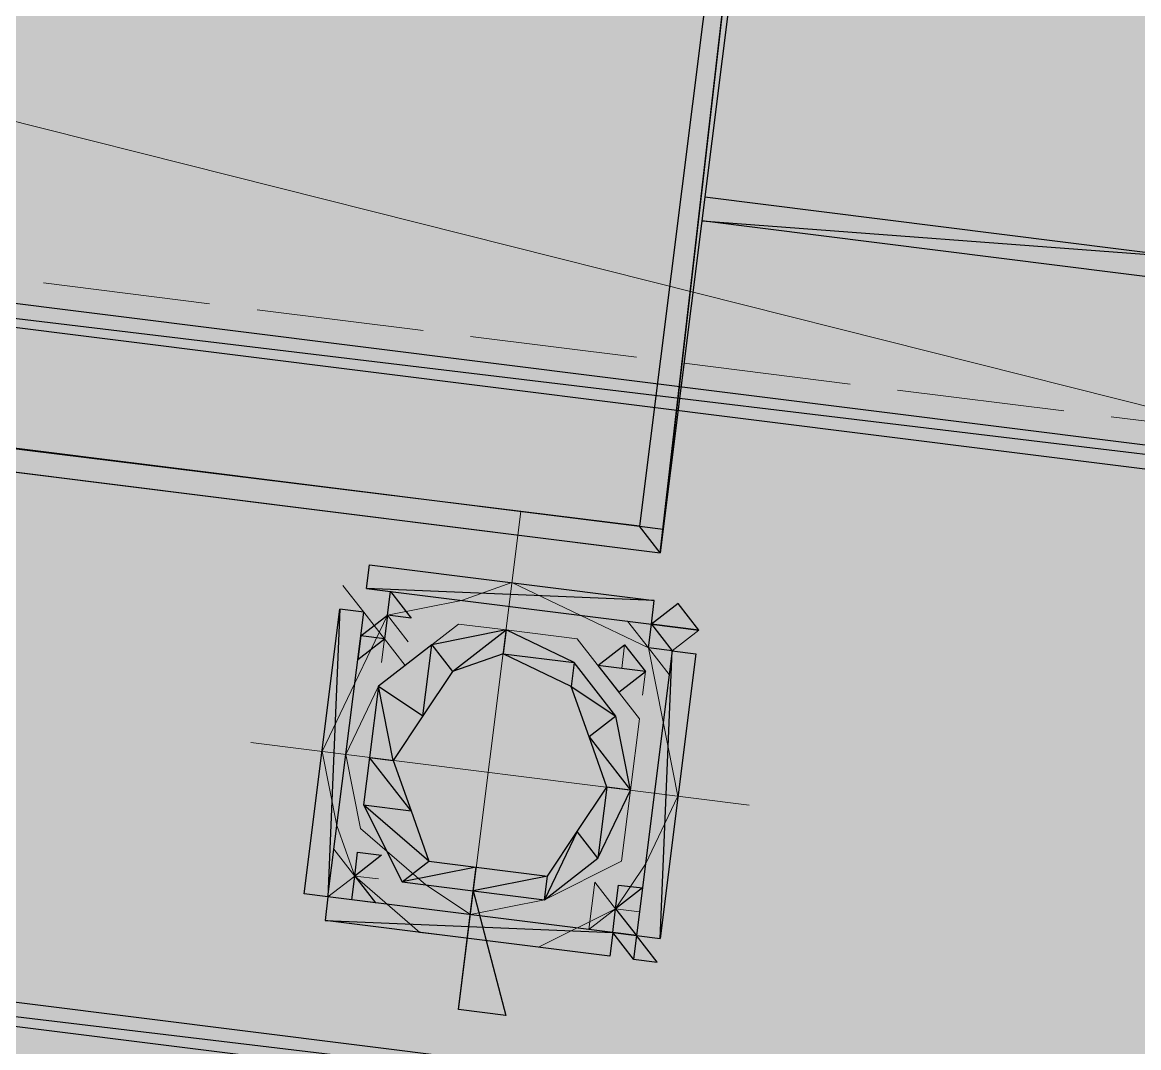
# Model space of a CAD drawing. Header units: metres. Extents: x -4 to 509425, y 7549 to 4732445.
# Drawn here: x 475993.0441 to 475993.4394, y 4719726.6849 to 4719727.0481 of the extents above; entities that cross this region are included whole.
import ezdxf

# ---------------------------------------------------------------- set-up
doc = ezdxf.new("R2010")
doc.units = ezdxf.units.M
doc.header["$LTSCALE"] = 0.01
doc.header["$MEASUREMENT"] = 0
doc.layers.get('0').update_dxf_attribs({"lineweight": 0})
doc.layers.add('_SUBESTACIÓN', color=1, linetype='Continuous')
doc.layers.add('SUBESTACION LA VID', color=253, linetype='Continuous')

# ---------------------------------------------------------------- blocks, each defined once
blk = doc.blocks.new('A$Cfff6051d')
at = {"layer": 'SUBESTACION LA VID', "transparency": 33554687}
h = blk.add_hatch(color=256, dxfattribs=at)
h.dxf.hatch_style = 2
edge = h.paths.add_edge_path()
edge.add_spline(control_points=[(475993.36373, 4719727.67603), (475993.36373, 4719727.67603), (475993.27103, 4719726.86854), (475993.27103, 4719726.86854), (475993.27103, 4719726.86854), (475993.26263, 4719726.86959), (475993.26263, 4719726.86959), (475993.26263, 4719726.86959), (475993.36373, 4719727.67603), (475993.36373, 4719727.67603)], knot_values=[0, 0, 0, 0, 1, 1, 1, 2, 2, 2, 3, 3, 3, 3], degree=3, periodic=0)
edge = h.paths.add_edge_path()
edge.add_spline(control_points=[(475993.27103, 4719726.86854), (475993.27103, 4719726.86854), (475993.26263, 4719726.86959), (475993.26263, 4719726.86959), (475993.26263, 4719726.86959), (475993.26998, 4719726.86014), (475993.26998, 4719726.86014), (475993.26998, 4719726.86014), (475993.27103, 4719726.86854), (475993.27103, 4719726.86854)], knot_values=[0, 0, 0, 0, 1, 1, 1, 2, 2, 2, 3, 3, 3, 3], degree=3, periodic=0)
h = blk.add_hatch(color=256, dxfattribs=at)
h.dxf.hatch_style = 2
h.paths.add_polyline_path([(475993.36373, 4719727.67603), (475993.37213, 4719727.67497), (475993.26998, 4719726.86014)])
h = blk.add_hatch(color=256, dxfattribs=at)
h.dxf.hatch_style = 2
edge = h.paths.add_edge_path()
edge.add_spline(control_points=[(475988.17203, 4719727.5078), (475988.17203, 4719727.5078), (475988.18043, 4719727.50674), (475988.18043, 4719727.50674), (475988.18043, 4719727.50674), (475988.17098, 4719727.4994), (475988.17098, 4719727.4994), (475988.17098, 4719727.4994), (475988.17203, 4719727.5078), (475988.17203, 4719727.5078)], knot_values=[0, 0, 0, 0, 1, 1, 1, 2, 2, 2, 3, 3, 3, 3], degree=3, periodic=0)
edge = h.paths.add_edge_path()
edge.add_spline(control_points=[(475988.18043, 4719727.50674), (475988.18043, 4719727.50674), (475988.17098, 4719727.4994), (475988.17098, 4719727.4994), (475988.17098, 4719727.4994), (475993.26263, 4719726.86959), (475993.26263, 4719726.86959), (475993.26263, 4719726.86959), (475988.18043, 4719727.50674), (475988.18043, 4719727.50674)], knot_values=[0, 0, 0, 0, 1, 1, 1, 2, 2, 2, 3, 3, 3, 3], degree=3, periodic=0)
edge = h.paths.add_edge_path()
edge.add_spline(control_points=[(475988.17098, 4719727.4994), (475988.17098, 4719727.4994), (475993.26263, 4719726.86959), (475993.26263, 4719726.86959), (475993.26263, 4719726.86959), (475993.26998, 4719726.86014), (475993.26998, 4719726.86014), (475993.26998, 4719726.86014), (475988.17098, 4719727.4994), (475988.17098, 4719727.4994)], knot_values=[0, 0, 0, 0, 1, 1, 1, 2, 2, 2, 3, 3, 3, 3], degree=3, periodic=0)
h = blk.add_hatch(color=256, dxfattribs=at)
h.dxf.hatch_style = 2
edge = h.paths.add_edge_path()
edge.add_spline(control_points=[(475992.38586, 4719727.02217), (475992.38586, 4719727.02217), (475992.39426, 4719727.02112), (475992.39426, 4719727.02112), (475992.39426, 4719727.02112), (475992.42483, 4719727.33299), (475992.42483, 4719727.33299), (475992.42483, 4719727.33299), (475992.38586, 4719727.02217), (475992.38586, 4719727.02217)], knot_values=[0, 0, 0, 0, 1, 1, 1, 2, 2, 2, 3, 3, 3, 3], degree=3, periodic=0)
edge = h.paths.add_edge_path()
edge.add_spline(control_points=[(475992.39426, 4719727.02112), (475992.39426, 4719727.02112), (475992.42483, 4719727.33299), (475992.42483, 4719727.33299), (475992.42483, 4719727.33299), (475992.43112, 4719727.31513), (475992.43112, 4719727.31513), (475992.43112, 4719727.31513), (475992.39426, 4719727.02112), (475992.39426, 4719727.02112)], knot_values=[0, 0, 0, 0, 1, 1, 1, 2, 2, 2, 3, 3, 3, 3], degree=3, periodic=0)
edge = h.paths.add_edge_path()
edge.add_spline(control_points=[(475992.42483, 4719727.33299), (475992.42483, 4719727.33299), (475992.43112, 4719727.31513), (475992.43112, 4719727.31513), (475992.43112, 4719727.31513), (475994.1133, 4719727.1213), (475994.1133, 4719727.1213), (475994.1133, 4719727.1213), (475992.42483, 4719727.33299), (475992.42483, 4719727.33299)], knot_values=[0, 0, 0, 0, 1, 1, 1, 2, 2, 2, 3, 3, 3, 3], degree=3, periodic=0)
edge = h.paths.add_edge_path()
edge.add_spline(control_points=[(475992.43112, 4719727.31513), (475992.43112, 4719727.31513), (475994.1133, 4719727.1213), (475994.1133, 4719727.1213), (475994.1133, 4719727.1213), (475994.10279, 4719727.10556), (475994.10279, 4719727.10556), (475994.10279, 4719727.10556), (475992.43112, 4719727.31513), (475992.43112, 4719727.31513)], knot_values=[0, 0, 0, 0, 1, 1, 1, 2, 2, 2, 3, 3, 3, 3], degree=3, periodic=0)
edge = h.paths.add_edge_path()
edge.add_spline(control_points=[(475994.1133, 4719727.1213), (475994.1133, 4719727.1213), (475994.10279, 4719727.10556), (475994.10279, 4719727.10556), (475994.10279, 4719727.10556), (475994.07433, 4719726.81049), (475994.07433, 4719726.81049), (475994.07433, 4719726.81049), (475994.1133, 4719727.1213), (475994.1133, 4719727.1213)], knot_values=[0, 0, 0, 0, 1, 1, 1, 2, 2, 2, 3, 3, 3, 3], degree=3, periodic=0)
edge = h.paths.add_edge_path()
edge.add_spline(control_points=[(475994.10279, 4719727.10556), (475994.10279, 4719727.10556), (475994.07433, 4719726.81049), (475994.07433, 4719726.81049), (475994.07433, 4719726.81049), (475994.06698, 4719726.81994), (475994.06698, 4719726.81994), (475994.06698, 4719726.81994), (475994.10279, 4719727.10556), (475994.10279, 4719727.10556)], knot_values=[0, 0, 0, 0, 1, 1, 1, 2, 2, 2, 3, 3, 3, 3], degree=3, periodic=0)
edge = h.paths.add_edge_path()
edge.add_spline(control_points=[(475994.07433, 4719726.81049), (475994.07433, 4719726.81049), (475994.06698, 4719726.81994), (475994.06698, 4719726.81994), (475994.06698, 4719726.81994), (475992.39426, 4719727.02112), (475992.39426, 4719727.02112), (475992.39426, 4719727.02112), (475994.07433, 4719726.81049), (475994.07433, 4719726.81049)], knot_values=[0, 0, 0, 0, 1, 1, 1, 2, 2, 2, 3, 3, 3, 3], degree=3, periodic=0)
edge = h.paths.add_edge_path()
edge.add_spline(control_points=[(475994.06698, 4719726.81994), (475994.06698, 4719726.81994), (475992.39426, 4719727.02112), (475992.39426, 4719727.02112), (475992.39426, 4719727.02112), (475992.39531, 4719727.02952), (475992.39531, 4719727.02952), (475992.39531, 4719727.02952), (475994.06698, 4719726.81994), (475994.06698, 4719726.81994)], knot_values=[0, 0, 0, 0, 1, 1, 1, 2, 2, 2, 3, 3, 3, 3], degree=3, periodic=0)
h = blk.add_hatch(color=256, dxfattribs=at)
h.dxf.hatch_style = 2
edge = h.paths.add_edge_path()
edge.add_spline(control_points=[(475993.28577, 4719726.98615), (475993.28577, 4719726.98615), (475993.45378, 4719726.96508), (475993.45378, 4719726.96508), (475993.45378, 4719726.96508), (475993.28472, 4719726.97775), (475993.28472, 4719726.97775), (475993.28472, 4719726.97775), (475993.28577, 4719726.98615), (475993.28577, 4719726.98615)], knot_values=[0, 0, 0, 0, 1, 1, 1, 2, 2, 2, 3, 3, 3, 3], degree=3, periodic=0)
edge = h.paths.add_edge_path()
edge.add_spline(control_points=[(475993.45378, 4719726.96508), (475993.45378, 4719726.96508), (475993.28472, 4719726.97775), (475993.28472, 4719726.97775), (475993.28472, 4719726.97775), (475993.45273, 4719726.95668), (475993.45273, 4719726.95668), (475993.45273, 4719726.95668), (475993.45378, 4719726.96508), (475993.45378, 4719726.96508)], knot_values=[0, 0, 0, 0, 1, 1, 1, 2, 2, 2, 3, 3, 3, 3], degree=3, periodic=0)
h = blk.add_hatch(color=256, dxfattribs=at)
h.dxf.hatch_style = 2
h.paths.add_polyline_path([(475993.17336, 4719726.83812), (475993.17441, 4719726.84652), (475993.18176, 4719726.83707)])
h = blk.add_hatch(color=256, dxfattribs=at)
h.dxf.hatch_style = 2
h.paths.add_polyline_path([(475993.26576, 4719726.82654), (475993.26682, 4719726.83494), (475993.27416, 4719726.82549)])
h = blk.add_hatch(color=256, dxfattribs=at)
h.dxf.hatch_style = 2
edge = h.paths.add_edge_path()
edge.add_spline(control_points=[(475993.88606, 4719725.98939), (475993.88606, 4719725.98939), (475993.88712, 4719725.99779), (475993.88712, 4719725.99779), (475993.88712, 4719725.99779), (475992.3572, 4719726.18106), (475992.3572, 4719726.18106), (475992.3572, 4719726.18106), (475993.88606, 4719725.98939), (475993.88606, 4719725.98939)], knot_values=[0, 0, 0, 0, 1, 1, 1, 2, 2, 2, 3, 3, 3, 3], degree=3, periodic=0)
edge = h.paths.add_edge_path()
edge.add_spline(control_points=[(475993.88712, 4719725.99779), (475993.88712, 4719725.99779), (475992.3572, 4719726.18106), (475992.3572, 4719726.18106), (475992.3572, 4719726.18106), (475992.36666, 4719726.18841), (475992.36666, 4719726.18841), (475992.36666, 4719726.18841), (475993.88712, 4719725.99779), (475993.88712, 4719725.99779)], knot_values=[0, 0, 0, 0, 1, 1, 1, 2, 2, 2, 3, 3, 3, 3], degree=3, periodic=0)
edge = h.paths.add_edge_path()
edge.add_spline(control_points=[(475992.3572, 4719726.18106), (475992.3572, 4719726.18106), (475992.36666, 4719726.18841), (475992.36666, 4719726.18841), (475992.36666, 4719726.18841), (475992.43198, 4719726.77749), (475992.43198, 4719726.77749), (475992.43198, 4719726.77749), (475992.3572, 4719726.18106), (475992.3572, 4719726.18106)], knot_values=[0, 0, 0, 0, 1, 1, 1, 2, 2, 2, 3, 3, 3, 3], degree=3, periodic=0)
edge = h.paths.add_edge_path()
edge.add_spline(control_points=[(475992.36666, 4719726.18841), (475992.36666, 4719726.18841), (475992.43198, 4719726.77749), (475992.43198, 4719726.77749), (475992.43198, 4719726.77749), (475992.43932, 4719726.76803), (475992.43932, 4719726.76803), (475992.43932, 4719726.76803), (475992.36666, 4719726.18841), (475992.36666, 4719726.18841)], knot_values=[0, 0, 0, 0, 1, 1, 1, 2, 2, 2, 3, 3, 3, 3], degree=3, periodic=0)
edge = h.paths.add_edge_path()
edge.add_spline(control_points=[(475992.43198, 4719726.77749), (475992.43198, 4719726.77749), (475992.43932, 4719726.76803), (475992.43932, 4719726.76803), (475992.43932, 4719726.76803), (475993.96924, 4719726.58476), (475993.96924, 4719726.58476), (475993.96924, 4719726.58476), (475992.43198, 4719726.77749), (475992.43198, 4719726.77749)], knot_values=[0, 0, 0, 0, 1, 1, 1, 2, 2, 2, 3, 3, 3, 3], degree=3, periodic=0)
edge = h.paths.add_edge_path()
edge.add_spline(control_points=[(475992.43932, 4719726.76803), (475992.43932, 4719726.76803), (475993.96924, 4719726.58476), (475993.96924, 4719726.58476), (475993.96924, 4719726.58476), (475993.95978, 4719726.57742), (475993.95978, 4719726.57742), (475993.95978, 4719726.57742), (475992.43932, 4719726.76803), (475992.43932, 4719726.76803)], knot_values=[0, 0, 0, 0, 1, 1, 1, 2, 2, 2, 3, 3, 3, 3], degree=3, periodic=0)
edge = h.paths.add_edge_path()
edge.add_spline(control_points=[(475993.96924, 4719726.58476), (475993.96924, 4719726.58476), (475993.95978, 4719726.57742), (475993.95978, 4719726.57742), (475993.95978, 4719726.57742), (475993.89552, 4719725.99674), (475993.89552, 4719725.99674), (475993.89552, 4719725.99674), (475993.96924, 4719726.58476), (475993.96924, 4719726.58476)], knot_values=[0, 0, 0, 0, 1, 1, 1, 2, 2, 2, 3, 3, 3, 3], degree=3, periodic=0)
edge = h.paths.add_edge_path()
edge.add_spline(control_points=[(475993.95978, 4719726.57742), (475993.95978, 4719726.57742), (475993.89552, 4719725.99674), (475993.89552, 4719725.99674), (475993.89552, 4719725.99674), (475993.88712, 4719725.99779), (475993.88712, 4719725.99779), (475993.88712, 4719725.99779), (475993.95978, 4719726.57742), (475993.95978, 4719726.57742)], knot_values=[0, 0, 0, 0, 1, 1, 1, 2, 2, 2, 3, 3, 3, 3], degree=3, periodic=0)
h = blk.add_hatch(color=256, dxfattribs=at)
h.dxf.hatch_style = 2
h.paths.add_polyline_path([(475993.16178, 4719726.74572), (475993.16283, 4719726.75412), (475993.17123, 4719726.75307)])
h = blk.add_hatch(color=256, dxfattribs=at)
h.dxf.hatch_style = 2
h.paths.add_polyline_path([(475993.16178, 4719726.74572), (475993.16913, 4719726.73627), (475993.16072, 4719726.73732)])
h = blk.add_hatch(color=256, dxfattribs=at)
h.dxf.hatch_style = 2
h.paths.add_polyline_path([(475993.25418, 4719726.73413), (475993.25523, 4719726.74253), (475993.26363, 4719726.74148)])
h = blk.add_hatch(color=256, dxfattribs=at)
h.dxf.hatch_style = 2
h.paths.add_polyline_path([(475993.20378, 4719726.74045), (475993.21531, 4719726.69634), (475993.19851, 4719726.69845)])
h = blk.add_hatch(color=256, dxfattribs=at)
h.dxf.hatch_style = 2
h.paths.add_polyline_path([(475993.25418, 4719726.73413), (475993.26153, 4719726.72468), (475993.25313, 4719726.72573)])
h = blk.add_hatch(color=256, dxfattribs=at)
h.dxf.hatch_style = 2
edge = h.paths.add_edge_path()
edge.add_spline(control_points=[(475993.84933, 4719726.03666), (475993.84933, 4719726.03666), (475993.85038, 4719726.04506), (475993.85038, 4719726.04506), (475993.85038, 4719726.04506), (475992.40447, 4719726.2178), (475992.40447, 4719726.2178), (475992.40447, 4719726.2178), (475993.84933, 4719726.03666), (475993.84933, 4719726.03666)], knot_values=[0, 0, 0, 0, 1, 1, 1, 2, 2, 2, 3, 3, 3, 3], degree=3, periodic=0)
edge = h.paths.add_edge_path()
edge.add_spline(control_points=[(475993.85038, 4719726.04506), (475993.85038, 4719726.04506), (475992.40447, 4719726.2178), (475992.40447, 4719726.2178), (475992.40447, 4719726.2178), (475992.41392, 4719726.22515), (475992.41392, 4719726.22515), (475992.41392, 4719726.22515), (475993.85038, 4719726.04506), (475993.85038, 4719726.04506)], knot_values=[0, 0, 0, 0, 1, 1, 1, 2, 2, 2, 3, 3, 3, 3], degree=3, periodic=0)
edge = h.paths.add_edge_path()
edge.add_spline(control_points=[(475992.40447, 4719726.2178), (475992.40447, 4719726.2178), (475992.41392, 4719726.22515), (475992.41392, 4719726.22515), (475992.41392, 4719726.22515), (475992.46871, 4719726.73022), (475992.46871, 4719726.73022), (475992.46871, 4719726.73022), (475992.40447, 4719726.2178), (475992.40447, 4719726.2178)], knot_values=[0, 0, 0, 0, 1, 1, 1, 2, 2, 2, 3, 3, 3, 3], degree=3, periodic=0)
edge = h.paths.add_edge_path()
edge.add_spline(control_points=[(475992.41392, 4719726.22515), (475992.41392, 4719726.22515), (475992.46871, 4719726.73022), (475992.46871, 4719726.73022), (475992.46871, 4719726.73022), (475992.47606, 4719726.72077), (475992.47606, 4719726.72077), (475992.47606, 4719726.72077), (475992.41392, 4719726.22515), (475992.41392, 4719726.22515)], knot_values=[0, 0, 0, 0, 1, 1, 1, 2, 2, 2, 3, 3, 3, 3], degree=3, periodic=0)
edge = h.paths.add_edge_path()
edge.add_spline(control_points=[(475992.46871, 4719726.73022), (475992.46871, 4719726.73022), (475992.47606, 4719726.72077), (475992.47606, 4719726.72077), (475992.47606, 4719726.72077), (475993.92197, 4719726.54803), (475993.92197, 4719726.54803), (475993.92197, 4719726.54803), (475992.46871, 4719726.73022), (475992.46871, 4719726.73022)], knot_values=[0, 0, 0, 0, 1, 1, 1, 2, 2, 2, 3, 3, 3, 3], degree=3, periodic=0)
edge = h.paths.add_edge_path()
edge.add_spline(control_points=[(475992.47606, 4719726.72077), (475992.47606, 4719726.72077), (475993.92197, 4719726.54803), (475993.92197, 4719726.54803), (475993.92197, 4719726.54803), (475993.91252, 4719726.54068), (475993.91252, 4719726.54068), (475993.91252, 4719726.54068), (475992.47606, 4719726.72077), (475992.47606, 4719726.72077)], knot_values=[0, 0, 0, 0, 1, 1, 1, 2, 2, 2, 3, 3, 3, 3], degree=3, periodic=0)
edge = h.paths.add_edge_path()
edge.add_spline(control_points=[(475993.92197, 4719726.54803), (475993.92197, 4719726.54803), (475993.91252, 4719726.54068), (475993.91252, 4719726.54068), (475993.91252, 4719726.54068), (475993.85878, 4719726.044), (475993.85878, 4719726.044), (475993.85878, 4719726.044), (475993.92197, 4719726.54803), (475993.92197, 4719726.54803)], knot_values=[0, 0, 0, 0, 1, 1, 1, 2, 2, 2, 3, 3, 3, 3], degree=3, periodic=0)
edge = h.paths.add_edge_path()
edge.add_spline(control_points=[(475993.91252, 4719726.54068), (475993.91252, 4719726.54068), (475993.85878, 4719726.044), (475993.85878, 4719726.044), (475993.85878, 4719726.044), (475993.85038, 4719726.04506), (475993.85038, 4719726.04506), (475993.85038, 4719726.04506), (475993.91252, 4719726.54068), (475993.91252, 4719726.54068)], knot_values=[0, 0, 0, 0, 1, 1, 1, 2, 2, 2, 3, 3, 3, 3], degree=3, periodic=0)
at = {"layer": 'SUBESTACION LA VID', "lineweight": 0}
for p, q in [((475993.1104, 4719726.94841), (475993.05159, 4719726.95578)), ((475993.186, 4719726.93893), (475993.1272, 4719726.9463)), ((475993.2616, 4719726.92945), (475993.2028, 4719726.93682)), ((475993.33721, 4719726.91997), (475993.2784, 4719726.92734)), ((475993.41281, 4719726.91049), (475993.35401, 4719726.91786)), ((475993.48841, 4719726.90101), (475993.42961, 4719726.90839)), ((475993.19851, 4719726.69845), (475993.22063, 4719726.87486)), ((475993.16601, 4719726.84758), (475993.16707, 4719726.85598)), ((475993.15761, 4719726.84863), (475993.16496, 4719726.83918)), ((475993.17441, 4719726.84652), (475993.17336, 4719726.83812)), ((475993.16496, 4719726.83918), (475993.17231, 4719726.82972)), ((475993.25842, 4719726.83599), (475993.26576, 4719726.82654)), ((475993.27416, 4719726.82549), (475993.28362, 4719726.83283)), ((475993.25736, 4719726.82759), (475993.25631, 4719726.81919)), ((475993.12504, 4719726.79299), (475993.30145, 4719726.77087)), ((475993.26993, 4719726.72363), (475993.26153, 4719726.72468))]:
    blk.add_line(p, q, dxfattribs=at)
at = {"layer": 'SUBESTACION LA VID', "lineweight": 15}
blk.add_lwpolyline([(475996.79002, 4719727.23794), (475987.55805, 4719728.39535), (475996.64784, 4719726.1039)], dxfattribs=at)
at = {"layer": 'SUBESTACION LA VID'}
for points in [[(475993.36373, 4719727.67603), (475993.37213, 4719727.67497), (475993.26998, 4719726.86014)], [(475993.17336, 4719726.83812), (475993.17441, 4719726.84652), (475993.18176, 4719726.83707)], [(475993.26576, 4719726.82654), (475993.26682, 4719726.83494), (475993.27416, 4719726.82549)], [(475993.16178, 4719726.74572), (475993.16283, 4719726.75412), (475993.17123, 4719726.75307)], [(475993.16178, 4719726.74572), (475993.16913, 4719726.73627), (475993.16072, 4719726.73732)], [(475993.25418, 4719726.73413), (475993.25523, 4719726.74253), (475993.26363, 4719726.74148)], [(475993.20378, 4719726.74045), (475993.21531, 4719726.69634), (475993.19851, 4719726.69845)], [(475993.25418, 4719726.73413), (475993.26153, 4719726.72468), (475993.25313, 4719726.72573)]]:
    blk.add_lwpolyline(points, close=True, dxfattribs=at)
at = {"layer": 'SUBESTACION LA VID', "lineweight": 0}
for points in [[(475993.36373, 4719727.67603), (475993.37213, 4719727.67497), (475993.26998, 4719726.86014)], [(475993.17336, 4719726.83812), (475993.17441, 4719726.84652), (475993.18176, 4719726.83707)], [(475993.26576, 4719726.82654), (475993.26682, 4719726.83494), (475993.27416, 4719726.82549)], [(475993.16178, 4719726.74572), (475993.16283, 4719726.75412), (475993.17123, 4719726.75307)], [(475993.16178, 4719726.74572), (475993.16913, 4719726.73627), (475993.16072, 4719726.73732)], [(475993.25418, 4719726.73413), (475993.25523, 4719726.74253), (475993.26363, 4719726.74148)], [(475993.20378, 4719726.74045), (475993.21531, 4719726.69634), (475993.19851, 4719726.69845)], [(475993.25418, 4719726.73413), (475993.26153, 4719726.72468), (475993.25313, 4719726.72573)]]:
    blk.add_lwpolyline(points, close=True, dxfattribs=at)
for points in [[(475993.15024, 4719726.78983), (475993.15548, 4719726.76357), (475993.16178, 4719726.74572), (475993.18487, 4719726.72576), (475993.20167, 4719726.72365), (475993.22687, 4719726.72049), (475993.25418, 4719726.73413), (475993.26469, 4719726.74988), (475993.27625, 4719726.77403), (475993.271, 4719726.80028), (475993.26576, 4719726.82654), (475993.24162, 4719726.8381), (475993.21747, 4719726.84966), (475993.19962, 4719726.84336), (475993.17336, 4719726.83812), (475993.1618, 4719726.81397), (475993.15024, 4719726.78983)], [(475993.18071, 4719726.82867), (475993.17336, 4719726.83812), (475993.18176, 4719726.83707)], [(475993.15864, 4719726.78877), (475993.16388, 4719726.76252), (475993.18698, 4719726.74256), (475993.20273, 4719726.73205), (475993.22898, 4719726.73729), (475993.25629, 4719726.75093), (475993.25945, 4719726.77614), (475993.2626, 4719726.80134), (475993.24056, 4719726.8297), (475993.21536, 4719726.83286), (475993.19856, 4719726.83496), (475993.1702, 4719726.81292), (475993.15864, 4719726.78877)], [(475993.17125, 4719726.82132), (475993.17231, 4719726.82972), (475993.17966, 4719726.82027)], [(475993.27311, 4719726.81709), (475993.26576, 4719726.82654), (475993.27416, 4719726.82549)], [(475993.25526, 4719726.81079), (475993.26471, 4719726.81814), (475993.26366, 4719726.80974)], [(475993.16283, 4719726.75412), (475993.16178, 4719726.74572), (475993.15443, 4719726.75517)], [(475993.15232, 4719726.73837), (475993.16178, 4719726.74572), (475993.16072, 4719726.73732)], [(475993.17018, 4719726.74467), (475993.16178, 4719726.74572), (475993.17018, 4719726.74467)], [(475993.25418, 4719726.73413), (475993.24683, 4719726.74359), (475993.24578, 4719726.73519)], [(475993.14392, 4719726.73943), (475993.15232, 4719726.73837), (475993.15127, 4719726.72997)], [(475993.24578, 4719726.73519), (475993.24473, 4719726.72679), (475993.25418, 4719726.73413)], [(475993.26258, 4719726.73308), (475993.25418, 4719726.73413), (475993.26258, 4719726.73308)]]:
    blk.add_lwpolyline(points, dxfattribs=at)
at = {"layer": 'SUBESTACION LA VID'}
for points in [[(475993.36373, 4719727.67603), (475993.36373, 4719727.67603), (475993.27103, 4719726.86854), (475993.27103, 4719726.86854), (475993.27103, 4719726.86854), (475993.26263, 4719726.86959), (475993.26263, 4719726.86959), (475993.26263, 4719726.86959), (475993.36373, 4719727.67603), (475993.36373, 4719727.67603)], [(475988.18043, 4719727.50674), (475988.18043, 4719727.50674), (475988.17098, 4719727.4994), (475988.17098, 4719727.4994), (475988.17098, 4719727.4994), (475993.26263, 4719726.86959), (475993.26263, 4719726.86959), (475993.26263, 4719726.86959), (475988.18043, 4719727.50674), (475988.18043, 4719727.50674)], [(475988.17098, 4719727.4994), (475988.17098, 4719727.4994), (475993.26263, 4719726.86959), (475993.26263, 4719726.86959), (475993.26263, 4719726.86959), (475993.26998, 4719726.86014), (475993.26998, 4719726.86014), (475993.26998, 4719726.86014), (475988.17098, 4719727.4994), (475988.17098, 4719727.4994)], [(475994.06698, 4719726.81994), (475994.06698, 4719726.81994), (475992.39426, 4719727.02112), (475992.39426, 4719727.02112), (475992.39426, 4719727.02112), (475992.39531, 4719727.02952), (475992.39531, 4719727.02952), (475992.39531, 4719727.02952), (475994.06698, 4719726.81994), (475994.06698, 4719726.81994)], [(475994.07433, 4719726.81049), (475994.07433, 4719726.81049), (475994.06698, 4719726.81994), (475994.06698, 4719726.81994), (475994.06698, 4719726.81994), (475992.39426, 4719727.02112), (475992.39426, 4719727.02112), (475992.39426, 4719727.02112), (475994.07433, 4719726.81049), (475994.07433, 4719726.81049)], [(475993.28577, 4719726.98615), (475993.28577, 4719726.98615), (475993.45378, 4719726.96508), (475993.45378, 4719726.96508), (475993.45378, 4719726.96508), (475993.28472, 4719726.97775), (475993.28472, 4719726.97775), (475993.28472, 4719726.97775), (475993.28577, 4719726.98615), (475993.28577, 4719726.98615)], [(475993.45378, 4719726.96508), (475993.45378, 4719726.96508), (475993.28472, 4719726.97775), (475993.28472, 4719726.97775), (475993.28472, 4719726.97775), (475993.45273, 4719726.95668), (475993.45273, 4719726.95668), (475993.45273, 4719726.95668), (475993.45378, 4719726.96508), (475993.45378, 4719726.96508)], [(475993.27103, 4719726.86854), (475993.27103, 4719726.86854), (475993.26263, 4719726.86959), (475993.26263, 4719726.86959), (475993.26263, 4719726.86959), (475993.26998, 4719726.86014), (475993.26998, 4719726.86014), (475993.26998, 4719726.86014), (475993.27103, 4719726.86854), (475993.27103, 4719726.86854)], [(475993.16707, 4719726.85598), (475993.16707, 4719726.85598), (475993.16601, 4719726.84758), (475993.16601, 4719726.84758), (475993.16601, 4719726.84758), (475993.26787, 4719726.84334), (475993.26787, 4719726.84334), (475993.26787, 4719726.84334), (475993.16707, 4719726.85598), (475993.16707, 4719726.85598)], [(475993.16601, 4719726.84758), (475993.16601, 4719726.84758), (475993.26787, 4719726.84334), (475993.26787, 4719726.84334), (475993.26787, 4719726.84334), (475993.26682, 4719726.83494), (475993.26682, 4719726.83494), (475993.26682, 4719726.83494), (475993.16601, 4719726.84758), (475993.16601, 4719726.84758)], [(475993.28362, 4719726.83283), (475993.28362, 4719726.83283), (475993.26682, 4719726.83494), (475993.26682, 4719726.83494), (475993.26682, 4719726.83494), (475993.27627, 4719726.84229), (475993.27627, 4719726.84229), (475993.27627, 4719726.84229), (475993.28362, 4719726.83283), (475993.28362, 4719726.83283)], [(475993.14392, 4719726.73943), (475993.14392, 4719726.73943), (475993.15232, 4719726.73837), (475993.15232, 4719726.73837), (475993.15232, 4719726.73837), (475993.15656, 4719726.84023), (475993.15656, 4719726.84023), (475993.15656, 4719726.84023), (475993.14392, 4719726.73943), (475993.14392, 4719726.73943)], [(475993.15232, 4719726.73837), (475993.15232, 4719726.73837), (475993.15656, 4719726.84023), (475993.15656, 4719726.84023), (475993.15656, 4719726.84023), (475993.16496, 4719726.83918), (475993.16496, 4719726.83918), (475993.16496, 4719726.83918), (475993.15232, 4719726.73837), (475993.15232, 4719726.73837)], [(475993.17336, 4719726.83812), (475993.17336, 4719726.83812), (475993.16391, 4719726.83078), (475993.16391, 4719726.83078), (475993.16391, 4719726.83078), (475993.17231, 4719726.82972), (475993.17231, 4719726.82972), (475993.17231, 4719726.82972), (475993.17336, 4719726.83812), (475993.17336, 4719726.83812)], [(475993.21536, 4719726.83286), (475993.21536, 4719726.83286), (475993.19646, 4719726.81816), (475993.19646, 4719726.81816), (475993.19646, 4719726.81816), (475993.18911, 4719726.82762), (475993.18911, 4719726.82762), (475993.18911, 4719726.82762), (475993.21536, 4719726.83286), (475993.21536, 4719726.83286)], [(475993.21431, 4719726.82446), (475993.21431, 4719726.82446), (475993.21536, 4719726.83286), (475993.21536, 4719726.83286), (475993.21536, 4719726.83286), (475993.19646, 4719726.81816), (475993.19646, 4719726.81816), (475993.19646, 4719726.81816), (475993.21431, 4719726.82446), (475993.21431, 4719726.82446)], [(475993.23951, 4719726.8213), (475993.23951, 4719726.8213), (475993.21431, 4719726.82446), (475993.21431, 4719726.82446), (475993.21431, 4719726.82446), (475993.21536, 4719726.83286), (475993.21536, 4719726.83286), (475993.21536, 4719726.83286), (475993.23951, 4719726.8213), (475993.23951, 4719726.8213)], [(475993.27522, 4719726.83389), (475993.27522, 4719726.83389), (475993.28362, 4719726.83283), (475993.28362, 4719726.83283), (475993.28362, 4719726.83283), (475993.26682, 4719726.83494), (475993.26682, 4719726.83494), (475993.26682, 4719726.83494), (475993.27522, 4719726.83389), (475993.27522, 4719726.83389)], [(475993.16391, 4719726.83078), (475993.16391, 4719726.83078), (475993.17231, 4719726.82972), (475993.17231, 4719726.82972), (475993.17231, 4719726.82972), (475993.16285, 4719726.82237), (475993.16285, 4719726.82237), (475993.16285, 4719726.82237), (475993.16391, 4719726.83078), (475993.16391, 4719726.83078)], [(475993.18911, 4719726.82762), (475993.18911, 4719726.82762), (475993.18595, 4719726.80241), (475993.18595, 4719726.80241), (475993.18595, 4719726.80241), (475993.1702, 4719726.81292), (475993.1702, 4719726.81292), (475993.1702, 4719726.81292), (475993.18911, 4719726.82762), (475993.18911, 4719726.82762)], [(475993.19646, 4719726.81816), (475993.19646, 4719726.81816), (475993.18911, 4719726.82762), (475993.18911, 4719726.82762), (475993.18911, 4719726.82762), (475993.18595, 4719726.80241), (475993.18595, 4719726.80241), (475993.18595, 4719726.80241), (475993.19646, 4719726.81816), (475993.19646, 4719726.81816)], [(475993.25736, 4719726.82759), (475993.25736, 4719726.82759), (475993.24791, 4719726.82025), (475993.24791, 4719726.82025), (475993.24791, 4719726.82025), (475993.26471, 4719726.81814), (475993.26471, 4719726.81814), (475993.26471, 4719726.81814), (475993.25736, 4719726.82759), (475993.25736, 4719726.82759)], [(475993.27416, 4719726.82549), (475993.27416, 4719726.82549), (475993.26993, 4719726.72363), (475993.26993, 4719726.72363), (475993.26993, 4719726.72363), (475993.26153, 4719726.72468), (475993.26153, 4719726.72468), (475993.26153, 4719726.72468), (475993.27416, 4719726.82549), (475993.27416, 4719726.82549)], [(475993.28256, 4719726.82443), (475993.28256, 4719726.82443), (475993.27416, 4719726.82549), (475993.27416, 4719726.82549), (475993.27416, 4719726.82549), (475993.26993, 4719726.72363), (475993.26993, 4719726.72363), (475993.26993, 4719726.72363), (475993.28256, 4719726.82443), (475993.28256, 4719726.82443)], [(475993.23846, 4719726.8129), (475993.23846, 4719726.8129), (475993.23951, 4719726.8213), (475993.23951, 4719726.8213), (475993.23951, 4719726.8213), (475993.21431, 4719726.82446), (475993.21431, 4719726.82446), (475993.21431, 4719726.82446), (475993.23846, 4719726.8129), (475993.23846, 4719726.8129)], [(475993.2542, 4719726.80239), (475993.2542, 4719726.80239), (475993.23846, 4719726.8129), (475993.23846, 4719726.8129), (475993.23846, 4719726.8129), (475993.23951, 4719726.8213), (475993.23951, 4719726.8213), (475993.23951, 4719726.8213), (475993.2542, 4719726.80239), (475993.2542, 4719726.80239)], [(475993.24791, 4719726.82025), (475993.24791, 4719726.82025), (475993.26471, 4719726.81814), (475993.26471, 4719726.81814), (475993.26471, 4719726.81814), (475993.25526, 4719726.81079), (475993.25526, 4719726.81079), (475993.25526, 4719726.81079), (475993.24791, 4719726.82025), (475993.24791, 4719726.82025)], [(475993.1702, 4719726.81292), (475993.1702, 4719726.81292), (475993.17545, 4719726.78667), (475993.17545, 4719726.78667), (475993.17545, 4719726.78667), (475993.16704, 4719726.78772), (475993.16704, 4719726.78772), (475993.16704, 4719726.78772), (475993.1702, 4719726.81292), (475993.1702, 4719726.81292)], [(475993.18595, 4719726.80241), (475993.18595, 4719726.80241), (475993.1702, 4719726.81292), (475993.1702, 4719726.81292), (475993.1702, 4719726.81292), (475993.17545, 4719726.78667), (475993.17545, 4719726.78667), (475993.17545, 4719726.78667), (475993.18595, 4719726.80241), (475993.18595, 4719726.80241)], [(475993.24475, 4719726.79504), (475993.24475, 4719726.79504), (475993.2542, 4719726.80239), (475993.2542, 4719726.80239), (475993.2542, 4719726.80239), (475993.23846, 4719726.8129), (475993.23846, 4719726.8129), (475993.23846, 4719726.8129), (475993.24475, 4719726.79504), (475993.24475, 4719726.79504)], [(475993.25945, 4719726.77614), (475993.25945, 4719726.77614), (475993.24475, 4719726.79504), (475993.24475, 4719726.79504), (475993.24475, 4719726.79504), (475993.2542, 4719726.80239), (475993.2542, 4719726.80239), (475993.2542, 4719726.80239), (475993.25945, 4719726.77614), (475993.25945, 4719726.77614)], [(475993.25105, 4719726.77719), (475993.25105, 4719726.77719), (475993.25945, 4719726.77614), (475993.25945, 4719726.77614), (475993.25945, 4719726.77614), (475993.24475, 4719726.79504), (475993.24475, 4719726.79504), (475993.24475, 4719726.79504), (475993.25105, 4719726.77719), (475993.25105, 4719726.77719)], [(475993.16704, 4719726.78772), (475993.16704, 4719726.78772), (475993.18174, 4719726.76881), (475993.18174, 4719726.76881), (475993.18174, 4719726.76881), (475993.16493, 4719726.77092), (475993.16493, 4719726.77092), (475993.16493, 4719726.77092), (475993.16704, 4719726.78772), (475993.16704, 4719726.78772)], [(475993.17545, 4719726.78667), (475993.17545, 4719726.78667), (475993.16704, 4719726.78772), (475993.16704, 4719726.78772), (475993.16704, 4719726.78772), (475993.18174, 4719726.76881), (475993.18174, 4719726.76881), (475993.18174, 4719726.76881), (475993.17545, 4719726.78667), (475993.17545, 4719726.78667)], [(475992.43198, 4719726.77749), (475992.43198, 4719726.77749), (475992.43932, 4719726.76803), (475992.43932, 4719726.76803), (475992.43932, 4719726.76803), (475993.96924, 4719726.58476), (475993.96924, 4719726.58476), (475993.96924, 4719726.58476), (475992.43198, 4719726.77749), (475992.43198, 4719726.77749)], [(475993.24054, 4719726.76144), (475993.24054, 4719726.76144), (475993.24789, 4719726.75199), (475993.24789, 4719726.75199), (475993.24789, 4719726.75199), (475993.25105, 4719726.77719), (475993.25105, 4719726.77719), (475993.25105, 4719726.77719), (475993.24054, 4719726.76144), (475993.24054, 4719726.76144)], [(475993.24789, 4719726.75199), (475993.24789, 4719726.75199), (475993.25105, 4719726.77719), (475993.25105, 4719726.77719), (475993.25105, 4719726.77719), (475993.25945, 4719726.77614), (475993.25945, 4719726.77614), (475993.25945, 4719726.77614), (475993.24789, 4719726.75199), (475993.24789, 4719726.75199)], [(475993.18174, 4719726.76881), (475993.18174, 4719726.76881), (475993.16493, 4719726.77092), (475993.16493, 4719726.77092), (475993.16493, 4719726.77092), (475993.18803, 4719726.75096), (475993.18803, 4719726.75096), (475993.18803, 4719726.75096), (475993.18174, 4719726.76881), (475993.18174, 4719726.76881)], [(475993.16493, 4719726.77092), (475993.16493, 4719726.77092), (475993.18803, 4719726.75096), (475993.18803, 4719726.75096), (475993.18803, 4719726.75096), (475993.17858, 4719726.74361), (475993.17858, 4719726.74361), (475993.17858, 4719726.74361), (475993.16493, 4719726.77092), (475993.16493, 4719726.77092)], [(475992.43932, 4719726.76803), (475992.43932, 4719726.76803), (475993.96924, 4719726.58476), (475993.96924, 4719726.58476), (475993.96924, 4719726.58476), (475993.95978, 4719726.57742), (475993.95978, 4719726.57742), (475993.95978, 4719726.57742), (475992.43932, 4719726.76803), (475992.43932, 4719726.76803)], [(475993.23003, 4719726.74569), (475993.23003, 4719726.74569), (475993.22898, 4719726.73729), (475993.22898, 4719726.73729), (475993.22898, 4719726.73729), (475993.24054, 4719726.76144), (475993.24054, 4719726.76144), (475993.24054, 4719726.76144), (475993.23003, 4719726.74569), (475993.23003, 4719726.74569)], [(475993.22898, 4719726.73729), (475993.22898, 4719726.73729), (475993.24054, 4719726.76144), (475993.24054, 4719726.76144), (475993.24054, 4719726.76144), (475993.24789, 4719726.75199), (475993.24789, 4719726.75199), (475993.24789, 4719726.75199), (475993.22898, 4719726.73729), (475993.22898, 4719726.73729)], [(475993.18803, 4719726.75096), (475993.18803, 4719726.75096), (475993.17858, 4719726.74361), (475993.17858, 4719726.74361), (475993.17858, 4719726.74361), (475993.20483, 4719726.74885), (475993.20483, 4719726.74885), (475993.20483, 4719726.74885), (475993.18803, 4719726.75096), (475993.18803, 4719726.75096)], [(475993.17858, 4719726.74361), (475993.17858, 4719726.74361), (475993.20483, 4719726.74885), (475993.20483, 4719726.74885), (475993.20483, 4719726.74885), (475993.20378, 4719726.74045), (475993.20378, 4719726.74045), (475993.20378, 4719726.74045), (475993.17858, 4719726.74361), (475993.17858, 4719726.74361)], [(475993.20483, 4719726.74885), (475993.20483, 4719726.74885), (475993.20378, 4719726.74045), (475993.20378, 4719726.74045), (475993.20378, 4719726.74045), (475993.23003, 4719726.74569), (475993.23003, 4719726.74569), (475993.23003, 4719726.74569), (475993.20483, 4719726.74885), (475993.20483, 4719726.74885)], [(475993.20378, 4719726.74045), (475993.20378, 4719726.74045), (475993.23003, 4719726.74569), (475993.23003, 4719726.74569), (475993.23003, 4719726.74569), (475993.22898, 4719726.73729), (475993.22898, 4719726.73729), (475993.22898, 4719726.73729), (475993.20378, 4719726.74045), (475993.20378, 4719726.74045)], [(475993.25313, 4719726.72573), (475993.25313, 4719726.72573), (475993.15127, 4719726.72997), (475993.15127, 4719726.72997), (475993.15127, 4719726.72997), (475993.15232, 4719726.73837), (475993.15232, 4719726.73837), (475993.15232, 4719726.73837), (475993.25313, 4719726.72573), (475993.25313, 4719726.72573)], [(475992.46871, 4719726.73022), (475992.46871, 4719726.73022), (475992.47606, 4719726.72077), (475992.47606, 4719726.72077), (475992.47606, 4719726.72077), (475993.92197, 4719726.54803), (475993.92197, 4719726.54803), (475993.92197, 4719726.54803), (475992.46871, 4719726.73022), (475992.46871, 4719726.73022)], [(475993.25207, 4719726.71733), (475993.25207, 4719726.71733), (475993.25313, 4719726.72573), (475993.25313, 4719726.72573), (475993.25313, 4719726.72573), (475993.15127, 4719726.72997), (475993.15127, 4719726.72997), (475993.15127, 4719726.72997), (475993.25207, 4719726.71733), (475993.25207, 4719726.71733)], [(475993.25313, 4719726.72573), (475993.25313, 4719726.72573), (475993.26047, 4719726.71628), (475993.26047, 4719726.71628), (475993.26047, 4719726.71628), (475993.26153, 4719726.72468), (475993.26153, 4719726.72468), (475993.26153, 4719726.72468), (475993.25313, 4719726.72573), (475993.25313, 4719726.72573)], [(475993.26047, 4719726.71628), (475993.26047, 4719726.71628), (475993.26153, 4719726.72468), (475993.26153, 4719726.72468), (475993.26153, 4719726.72468), (475993.26887, 4719726.71523), (475993.26887, 4719726.71523), (475993.26887, 4719726.71523), (475993.26047, 4719726.71628), (475993.26047, 4719726.71628)], [(475992.47606, 4719726.72077), (475992.47606, 4719726.72077), (475993.92197, 4719726.54803), (475993.92197, 4719726.54803), (475993.92197, 4719726.54803), (475993.91252, 4719726.54068), (475993.91252, 4719726.54068), (475993.91252, 4719726.54068), (475992.47606, 4719726.72077), (475992.47606, 4719726.72077)]]:
    blk.add_open_spline(points, degree=3, knots=[0, 0, 0, 0, 1, 1, 1, 2, 2, 2, 3, 3, 3, 3], dxfattribs=at)
at = {"layer": 'SUBESTACION LA VID', "lineweight": 0}
for points in [[(475993.36373, 4719727.67603), (475993.36373, 4719727.67603), (475993.27103, 4719726.86854), (475993.27103, 4719726.86854), (475993.27103, 4719726.86854), (475993.26263, 4719726.86959), (475993.26263, 4719726.86959), (475993.26263, 4719726.86959), (475993.36373, 4719727.67603), (475993.36373, 4719727.67603)], [(475988.18043, 4719727.50674), (475988.18043, 4719727.50674), (475988.17098, 4719727.4994), (475988.17098, 4719727.4994), (475988.17098, 4719727.4994), (475993.26263, 4719726.86959), (475993.26263, 4719726.86959), (475993.26263, 4719726.86959), (475988.18043, 4719727.50674), (475988.18043, 4719727.50674)], [(475988.17098, 4719727.4994), (475988.17098, 4719727.4994), (475993.26263, 4719726.86959), (475993.26263, 4719726.86959), (475993.26263, 4719726.86959), (475993.26998, 4719726.86014), (475993.26998, 4719726.86014), (475993.26998, 4719726.86014), (475988.17098, 4719727.4994), (475988.17098, 4719727.4994)], [(475994.06698, 4719726.81994), (475994.06698, 4719726.81994), (475992.39426, 4719727.02112), (475992.39426, 4719727.02112), (475992.39426, 4719727.02112), (475992.39531, 4719727.02952), (475992.39531, 4719727.02952), (475992.39531, 4719727.02952), (475994.06698, 4719726.81994), (475994.06698, 4719726.81994)], [(475994.07433, 4719726.81049), (475994.07433, 4719726.81049), (475994.06698, 4719726.81994), (475994.06698, 4719726.81994), (475994.06698, 4719726.81994), (475992.39426, 4719727.02112), (475992.39426, 4719727.02112), (475992.39426, 4719727.02112), (475994.07433, 4719726.81049), (475994.07433, 4719726.81049)], [(475993.28577, 4719726.98615), (475993.28577, 4719726.98615), (475993.45378, 4719726.96508), (475993.45378, 4719726.96508), (475993.45378, 4719726.96508), (475993.28472, 4719726.97775), (475993.28472, 4719726.97775), (475993.28472, 4719726.97775), (475993.28577, 4719726.98615), (475993.28577, 4719726.98615)], [(475993.45378, 4719726.96508), (475993.45378, 4719726.96508), (475993.28472, 4719726.97775), (475993.28472, 4719726.97775), (475993.28472, 4719726.97775), (475993.45273, 4719726.95668), (475993.45273, 4719726.95668), (475993.45273, 4719726.95668), (475993.45378, 4719726.96508), (475993.45378, 4719726.96508)], [(475993.27103, 4719726.86854), (475993.27103, 4719726.86854), (475993.26263, 4719726.86959), (475993.26263, 4719726.86959), (475993.26263, 4719726.86959), (475993.26998, 4719726.86014), (475993.26998, 4719726.86014), (475993.26998, 4719726.86014), (475993.27103, 4719726.86854), (475993.27103, 4719726.86854)], [(475993.16707, 4719726.85598), (475993.16707, 4719726.85598), (475993.16601, 4719726.84758), (475993.16601, 4719726.84758), (475993.16601, 4719726.84758), (475993.26787, 4719726.84334), (475993.26787, 4719726.84334), (475993.26787, 4719726.84334), (475993.16707, 4719726.85598), (475993.16707, 4719726.85598)], [(475993.16601, 4719726.84758), (475993.16601, 4719726.84758), (475993.26787, 4719726.84334), (475993.26787, 4719726.84334), (475993.26787, 4719726.84334), (475993.26682, 4719726.83494), (475993.26682, 4719726.83494), (475993.26682, 4719726.83494), (475993.16601, 4719726.84758), (475993.16601, 4719726.84758)], [(475993.28362, 4719726.83283), (475993.28362, 4719726.83283), (475993.26682, 4719726.83494), (475993.26682, 4719726.83494), (475993.26682, 4719726.83494), (475993.27627, 4719726.84229), (475993.27627, 4719726.84229), (475993.27627, 4719726.84229), (475993.28362, 4719726.83283), (475993.28362, 4719726.83283)], [(475993.14392, 4719726.73943), (475993.14392, 4719726.73943), (475993.15232, 4719726.73837), (475993.15232, 4719726.73837), (475993.15232, 4719726.73837), (475993.15656, 4719726.84023), (475993.15656, 4719726.84023), (475993.15656, 4719726.84023), (475993.14392, 4719726.73943), (475993.14392, 4719726.73943)], [(475993.15232, 4719726.73837), (475993.15232, 4719726.73837), (475993.15656, 4719726.84023), (475993.15656, 4719726.84023), (475993.15656, 4719726.84023), (475993.16496, 4719726.83918), (475993.16496, 4719726.83918), (475993.16496, 4719726.83918), (475993.15232, 4719726.73837), (475993.15232, 4719726.73837)], [(475993.17336, 4719726.83812), (475993.17336, 4719726.83812), (475993.16391, 4719726.83078), (475993.16391, 4719726.83078), (475993.16391, 4719726.83078), (475993.17231, 4719726.82972), (475993.17231, 4719726.82972), (475993.17231, 4719726.82972), (475993.17336, 4719726.83812), (475993.17336, 4719726.83812)], [(475993.21536, 4719726.83286), (475993.21536, 4719726.83286), (475993.19646, 4719726.81816), (475993.19646, 4719726.81816), (475993.19646, 4719726.81816), (475993.18911, 4719726.82762), (475993.18911, 4719726.82762), (475993.18911, 4719726.82762), (475993.21536, 4719726.83286), (475993.21536, 4719726.83286)], [(475993.21431, 4719726.82446), (475993.21431, 4719726.82446), (475993.21536, 4719726.83286), (475993.21536, 4719726.83286), (475993.21536, 4719726.83286), (475993.19646, 4719726.81816), (475993.19646, 4719726.81816), (475993.19646, 4719726.81816), (475993.21431, 4719726.82446), (475993.21431, 4719726.82446)], [(475993.23951, 4719726.8213), (475993.23951, 4719726.8213), (475993.21431, 4719726.82446), (475993.21431, 4719726.82446), (475993.21431, 4719726.82446), (475993.21536, 4719726.83286), (475993.21536, 4719726.83286), (475993.21536, 4719726.83286), (475993.23951, 4719726.8213), (475993.23951, 4719726.8213)], [(475993.27522, 4719726.83389), (475993.27522, 4719726.83389), (475993.28362, 4719726.83283), (475993.28362, 4719726.83283), (475993.28362, 4719726.83283), (475993.26682, 4719726.83494), (475993.26682, 4719726.83494), (475993.26682, 4719726.83494), (475993.27522, 4719726.83389), (475993.27522, 4719726.83389)], [(475993.16391, 4719726.83078), (475993.16391, 4719726.83078), (475993.17231, 4719726.82972), (475993.17231, 4719726.82972), (475993.17231, 4719726.82972), (475993.16285, 4719726.82237), (475993.16285, 4719726.82237), (475993.16285, 4719726.82237), (475993.16391, 4719726.83078), (475993.16391, 4719726.83078)], [(475993.18911, 4719726.82762), (475993.18911, 4719726.82762), (475993.18595, 4719726.80241), (475993.18595, 4719726.80241), (475993.18595, 4719726.80241), (475993.1702, 4719726.81292), (475993.1702, 4719726.81292), (475993.1702, 4719726.81292), (475993.18911, 4719726.82762), (475993.18911, 4719726.82762)], [(475993.19646, 4719726.81816), (475993.19646, 4719726.81816), (475993.18911, 4719726.82762), (475993.18911, 4719726.82762), (475993.18911, 4719726.82762), (475993.18595, 4719726.80241), (475993.18595, 4719726.80241), (475993.18595, 4719726.80241), (475993.19646, 4719726.81816), (475993.19646, 4719726.81816)], [(475993.25736, 4719726.82759), (475993.25736, 4719726.82759), (475993.24791, 4719726.82025), (475993.24791, 4719726.82025), (475993.24791, 4719726.82025), (475993.26471, 4719726.81814), (475993.26471, 4719726.81814), (475993.26471, 4719726.81814), (475993.25736, 4719726.82759), (475993.25736, 4719726.82759)], [(475993.27416, 4719726.82549), (475993.27416, 4719726.82549), (475993.26993, 4719726.72363), (475993.26993, 4719726.72363), (475993.26993, 4719726.72363), (475993.26153, 4719726.72468), (475993.26153, 4719726.72468), (475993.26153, 4719726.72468), (475993.27416, 4719726.82549), (475993.27416, 4719726.82549)], [(475993.28256, 4719726.82443), (475993.28256, 4719726.82443), (475993.27416, 4719726.82549), (475993.27416, 4719726.82549), (475993.27416, 4719726.82549), (475993.26993, 4719726.72363), (475993.26993, 4719726.72363), (475993.26993, 4719726.72363), (475993.28256, 4719726.82443), (475993.28256, 4719726.82443)], [(475993.23846, 4719726.8129), (475993.23846, 4719726.8129), (475993.23951, 4719726.8213), (475993.23951, 4719726.8213), (475993.23951, 4719726.8213), (475993.21431, 4719726.82446), (475993.21431, 4719726.82446), (475993.21431, 4719726.82446), (475993.23846, 4719726.8129), (475993.23846, 4719726.8129)], [(475993.2542, 4719726.80239), (475993.2542, 4719726.80239), (475993.23846, 4719726.8129), (475993.23846, 4719726.8129), (475993.23846, 4719726.8129), (475993.23951, 4719726.8213), (475993.23951, 4719726.8213), (475993.23951, 4719726.8213), (475993.2542, 4719726.80239), (475993.2542, 4719726.80239)], [(475993.24791, 4719726.82025), (475993.24791, 4719726.82025), (475993.26471, 4719726.81814), (475993.26471, 4719726.81814), (475993.26471, 4719726.81814), (475993.25526, 4719726.81079), (475993.25526, 4719726.81079), (475993.25526, 4719726.81079), (475993.24791, 4719726.82025), (475993.24791, 4719726.82025)], [(475993.1702, 4719726.81292), (475993.1702, 4719726.81292), (475993.17545, 4719726.78667), (475993.17545, 4719726.78667), (475993.17545, 4719726.78667), (475993.16704, 4719726.78772), (475993.16704, 4719726.78772), (475993.16704, 4719726.78772), (475993.1702, 4719726.81292), (475993.1702, 4719726.81292)], [(475993.18595, 4719726.80241), (475993.18595, 4719726.80241), (475993.1702, 4719726.81292), (475993.1702, 4719726.81292), (475993.1702, 4719726.81292), (475993.17545, 4719726.78667), (475993.17545, 4719726.78667), (475993.17545, 4719726.78667), (475993.18595, 4719726.80241), (475993.18595, 4719726.80241)], [(475993.24475, 4719726.79504), (475993.24475, 4719726.79504), (475993.2542, 4719726.80239), (475993.2542, 4719726.80239), (475993.2542, 4719726.80239), (475993.23846, 4719726.8129), (475993.23846, 4719726.8129), (475993.23846, 4719726.8129), (475993.24475, 4719726.79504), (475993.24475, 4719726.79504)], [(475993.25945, 4719726.77614), (475993.25945, 4719726.77614), (475993.24475, 4719726.79504), (475993.24475, 4719726.79504), (475993.24475, 4719726.79504), (475993.2542, 4719726.80239), (475993.2542, 4719726.80239), (475993.2542, 4719726.80239), (475993.25945, 4719726.77614), (475993.25945, 4719726.77614)], [(475993.25105, 4719726.77719), (475993.25105, 4719726.77719), (475993.25945, 4719726.77614), (475993.25945, 4719726.77614), (475993.25945, 4719726.77614), (475993.24475, 4719726.79504), (475993.24475, 4719726.79504), (475993.24475, 4719726.79504), (475993.25105, 4719726.77719), (475993.25105, 4719726.77719)], [(475993.16704, 4719726.78772), (475993.16704, 4719726.78772), (475993.18174, 4719726.76881), (475993.18174, 4719726.76881), (475993.18174, 4719726.76881), (475993.16493, 4719726.77092), (475993.16493, 4719726.77092), (475993.16493, 4719726.77092), (475993.16704, 4719726.78772), (475993.16704, 4719726.78772)], [(475993.17545, 4719726.78667), (475993.17545, 4719726.78667), (475993.16704, 4719726.78772), (475993.16704, 4719726.78772), (475993.16704, 4719726.78772), (475993.18174, 4719726.76881), (475993.18174, 4719726.76881), (475993.18174, 4719726.76881), (475993.17545, 4719726.78667), (475993.17545, 4719726.78667)], [(475992.43198, 4719726.77749), (475992.43198, 4719726.77749), (475992.43932, 4719726.76803), (475992.43932, 4719726.76803), (475992.43932, 4719726.76803), (475993.96924, 4719726.58476), (475993.96924, 4719726.58476), (475993.96924, 4719726.58476), (475992.43198, 4719726.77749), (475992.43198, 4719726.77749)], [(475993.24054, 4719726.76144), (475993.24054, 4719726.76144), (475993.24789, 4719726.75199), (475993.24789, 4719726.75199), (475993.24789, 4719726.75199), (475993.25105, 4719726.77719), (475993.25105, 4719726.77719), (475993.25105, 4719726.77719), (475993.24054, 4719726.76144), (475993.24054, 4719726.76144)], [(475993.24789, 4719726.75199), (475993.24789, 4719726.75199), (475993.25105, 4719726.77719), (475993.25105, 4719726.77719), (475993.25105, 4719726.77719), (475993.25945, 4719726.77614), (475993.25945, 4719726.77614), (475993.25945, 4719726.77614), (475993.24789, 4719726.75199), (475993.24789, 4719726.75199)], [(475993.18174, 4719726.76881), (475993.18174, 4719726.76881), (475993.16493, 4719726.77092), (475993.16493, 4719726.77092), (475993.16493, 4719726.77092), (475993.18803, 4719726.75096), (475993.18803, 4719726.75096), (475993.18803, 4719726.75096), (475993.18174, 4719726.76881), (475993.18174, 4719726.76881)], [(475993.16493, 4719726.77092), (475993.16493, 4719726.77092), (475993.18803, 4719726.75096), (475993.18803, 4719726.75096), (475993.18803, 4719726.75096), (475993.17858, 4719726.74361), (475993.17858, 4719726.74361), (475993.17858, 4719726.74361), (475993.16493, 4719726.77092), (475993.16493, 4719726.77092)], [(475992.43932, 4719726.76803), (475992.43932, 4719726.76803), (475993.96924, 4719726.58476), (475993.96924, 4719726.58476), (475993.96924, 4719726.58476), (475993.95978, 4719726.57742), (475993.95978, 4719726.57742), (475993.95978, 4719726.57742), (475992.43932, 4719726.76803), (475992.43932, 4719726.76803)], [(475993.23003, 4719726.74569), (475993.23003, 4719726.74569), (475993.22898, 4719726.73729), (475993.22898, 4719726.73729), (475993.22898, 4719726.73729), (475993.24054, 4719726.76144), (475993.24054, 4719726.76144), (475993.24054, 4719726.76144), (475993.23003, 4719726.74569), (475993.23003, 4719726.74569)], [(475993.22898, 4719726.73729), (475993.22898, 4719726.73729), (475993.24054, 4719726.76144), (475993.24054, 4719726.76144), (475993.24054, 4719726.76144), (475993.24789, 4719726.75199), (475993.24789, 4719726.75199), (475993.24789, 4719726.75199), (475993.22898, 4719726.73729), (475993.22898, 4719726.73729)], [(475993.18803, 4719726.75096), (475993.18803, 4719726.75096), (475993.17858, 4719726.74361), (475993.17858, 4719726.74361), (475993.17858, 4719726.74361), (475993.20483, 4719726.74885), (475993.20483, 4719726.74885), (475993.20483, 4719726.74885), (475993.18803, 4719726.75096), (475993.18803, 4719726.75096)], [(475993.17858, 4719726.74361), (475993.17858, 4719726.74361), (475993.20483, 4719726.74885), (475993.20483, 4719726.74885), (475993.20483, 4719726.74885), (475993.20378, 4719726.74045), (475993.20378, 4719726.74045), (475993.20378, 4719726.74045), (475993.17858, 4719726.74361), (475993.17858, 4719726.74361)], [(475993.20483, 4719726.74885), (475993.20483, 4719726.74885), (475993.20378, 4719726.74045), (475993.20378, 4719726.74045), (475993.20378, 4719726.74045), (475993.23003, 4719726.74569), (475993.23003, 4719726.74569), (475993.23003, 4719726.74569), (475993.20483, 4719726.74885), (475993.20483, 4719726.74885)], [(475993.20378, 4719726.74045), (475993.20378, 4719726.74045), (475993.23003, 4719726.74569), (475993.23003, 4719726.74569), (475993.23003, 4719726.74569), (475993.22898, 4719726.73729), (475993.22898, 4719726.73729), (475993.22898, 4719726.73729), (475993.20378, 4719726.74045), (475993.20378, 4719726.74045)], [(475993.25313, 4719726.72573), (475993.25313, 4719726.72573), (475993.15127, 4719726.72997), (475993.15127, 4719726.72997), (475993.15127, 4719726.72997), (475993.15232, 4719726.73837), (475993.15232, 4719726.73837), (475993.15232, 4719726.73837), (475993.25313, 4719726.72573), (475993.25313, 4719726.72573)], [(475992.46871, 4719726.73022), (475992.46871, 4719726.73022), (475992.47606, 4719726.72077), (475992.47606, 4719726.72077), (475992.47606, 4719726.72077), (475993.92197, 4719726.54803), (475993.92197, 4719726.54803), (475993.92197, 4719726.54803), (475992.46871, 4719726.73022), (475992.46871, 4719726.73022)], [(475993.25207, 4719726.71733), (475993.25207, 4719726.71733), (475993.25313, 4719726.72573), (475993.25313, 4719726.72573), (475993.25313, 4719726.72573), (475993.15127, 4719726.72997), (475993.15127, 4719726.72997), (475993.15127, 4719726.72997), (475993.25207, 4719726.71733), (475993.25207, 4719726.71733)], [(475993.25313, 4719726.72573), (475993.25313, 4719726.72573), (475993.26047, 4719726.71628), (475993.26047, 4719726.71628), (475993.26047, 4719726.71628), (475993.26153, 4719726.72468), (475993.26153, 4719726.72468), (475993.26153, 4719726.72468), (475993.25313, 4719726.72573), (475993.25313, 4719726.72573)], [(475993.26047, 4719726.71628), (475993.26047, 4719726.71628), (475993.26153, 4719726.72468), (475993.26153, 4719726.72468), (475993.26153, 4719726.72468), (475993.26887, 4719726.71523), (475993.26887, 4719726.71523), (475993.26887, 4719726.71523), (475993.26047, 4719726.71628), (475993.26047, 4719726.71628)], [(475992.47606, 4719726.72077), (475992.47606, 4719726.72077), (475993.92197, 4719726.54803), (475993.92197, 4719726.54803), (475993.92197, 4719726.54803), (475993.91252, 4719726.54068), (475993.91252, 4719726.54068), (475993.91252, 4719726.54068), (475992.47606, 4719726.72077), (475992.47606, 4719726.72077)]]:
    blk.add_open_spline(points, degree=3, knots=[0, 0, 0, 0, 1, 1, 1, 2, 2, 2, 3, 3, 3, 3], dxfattribs=at)

msp = doc.modelspace()

# ---------------------------------------------------------------- hatches: boundary and pattern name
at = {"layer": '_SUBESTACIÓN', "transparency": 33554559}
h = msp.add_hatch(color=1, dxfattribs=at)
h.dxf.hatch_style = 1
h.paths.add_polyline_path([(475968.63988, 4719805.82503), (476089.93862, 4719790.61504), (476078.16862, 4719696.74002), (475956.86864, 4719711.95017)])

# ---------------------------------------------------------------- block references
at = {"linetype": 'Continuous'}
msp.add_blockref('A$Cfff6051d', (0, 0), dxfattribs=at)

doc.saveas('drawing.dxf')
